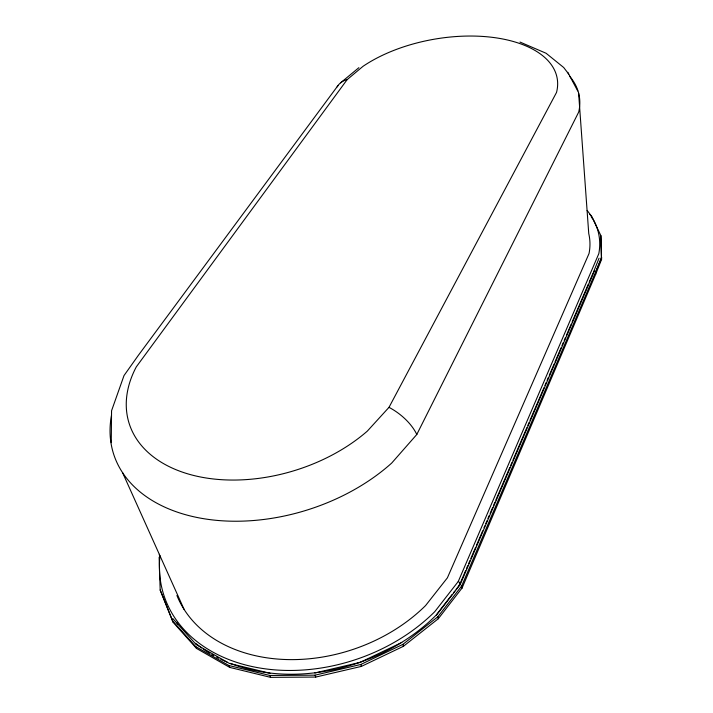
<?xml version="1.0" encoding="UTF-8"?>
<svg xmlns="http://www.w3.org/2000/svg" width="713" height="713" viewBox="0 0 713 713"><rect width="100%" height="100%" fill="white"/><g stroke="black" fill="none" stroke-linecap="round" stroke-linejoin="round"><path stroke-width="1.07" d="M111.255 442.675L111.558 410.759L124.017 375.555L138.242 355.493L338.131 85.373M159.4 554.304L159.311 555.017M589.803 214.363L591.371 215.861L600.863 235.584L601.415 257.455L595.515 272.339L595.649 274.353L462.069 588.011L438.29 618.741L403.398 646.317L361.366 666.405L315.743 677.065L270.566 677.35L229.755 667.413L196.565 648.474L173.286 622.511L172.403 620.622L160.175 590.025L159.133 557.272M595.649 274.353L601.549 259.47L600.863 235.584M593.581 271.92L599.054 258.195M465.571 570.756L459.439 585.088L456.079 589.41M466.454 568.716L467.764 565.641M468.646 563.591L469.956 560.525M470.838 558.475L475.66 547.219M476.534 545.178L482.674 530.846M483.984 527.772L484.867 525.731M485.74 523.681L487.059 520.615M487.933 518.565L489.252 515.49M490.125 513.449L492.754 507.308M493.628 505.259L494.947 502.193M495.82 500.143L509.848 467.389M510.731 465.348L512.041 462.274M512.923 460.233L526.952 427.479M527.825 425.429L529.144 422.363M530.017 420.314L544.046 387.569M544.919 385.519L546.238 382.444M547.112 380.403L548.431 377.329M549.304 375.288L554.126 364.022M555.008 361.981L561.14 347.65M562.022 345.609L563.332 342.534M564.215 340.484L565.525 337.418M566.407 335.368L571.229 324.112M572.102 322.062L588.323 284.202M589.196 282.152L593.145 272.945M460.206 584.508L594.348 271.1M172.403 620.622L195.71 646.593L228.935 665.532L269.817 675.461L315.066 675.166L360.769 664.48L402.881 644.374L437.844 616.781L461.668 586.024L601.745 257.723M159.997 555.632A162.118 121.299 -18.7 0 0 254.113 666.958A162.118 121.299 -18.7 0 0 434.77 611.656L458.272 581.469L598.804 253.694A131.557 80.569 -9.2 0 0 587.129 210.46M111.495 415.314A167.698 111.585 -17.3 0 0 202.635 518.52A167.698 111.585 -17.3 0 0 391.687 463.076L416.784 434.502L578.715 112.03A133.251 71.006 -9.8 0 0 569.571 76.139M347.142 79.633L136.308 366.856A144.293 94.178 -17.1 0 0 190.023 474.501A144.293 94.178 -17.1 0 0 367.293 431.151L389.013 407.328L556.523 92.44A114.356 59.625 -9.8 0 0 494.136 37.575A114.356 59.625 -9.8 0 0 363.006 66.336L347.142 79.633A30.632 21.238 45.1 0 0 337.151 86.852M452.051 594.597L435.946 615.346A162.154 121.656 -18.8 0 1 401.49 642.493M453.397 592.868L454.742 591.139M436.418 615.194L460.037 584.767M340.582 82.824L358.88 67.673M401.784 642.493L360.074 662.386L314.834 672.965M459.029 585.141L459.439 585.088A3.405 1.702 31.8 0 0 458.272 581.469M229.55 663.464L270.031 673.268M519.991 42.058L546.078 53.252L563.698 67.512L568.76 74.17M196.289 644.605L229.265 663.357M172.84 618.608L196.013 644.374M567.762 72.307L577.735 90.952M160.175 590.025L173.286 622.511M195.71 646.593L196.565 648.474M122.627 472.764L184.123 609.446M228.935 665.532L229.755 667.413M269.817 675.461L270.566 677.35M315.066 675.166L315.743 677.065M360.769 664.48L361.366 666.405M402.881 644.374L403.398 646.317M437.844 616.781L438.29 618.741M461.668 586.024L462.069 588.011M461.792 585.747L462.193 587.726M578.6 93.029L588.751 233.614A121.976 74.669 -9.3 0 1 589.036 253.525L447.399 577.824L425.581 605.569A150.274 112.378 -18.7 0 1 284.558 659.48A150.274 112.378 -18.7 0 1 176.913 595.48M591.371 215.861L591.514 217.848M601.415 257.455L601.549 259.47M389.013 407.355A40.962 22.771 35.3 0 1 416.829 434.511M400.59 643.055A162.154 121.656 -18.8 0 1 230.219 663.348M227.019 662.056A162.154 121.656 -18.8 0 1 220.745 659.24M218.704 658.233A162.154 121.656 -18.8 0 1 216.69 657.199M213.722 655.595A162.154 121.656 -18.8 0 1 211.779 654.489M209.863 653.358A162.154 121.656 -18.8 0 1 203.446 649.187M201.69 647.939A162.154 121.656 -18.8 0 1 195.692 643.286M178.072 624.535A162.154 121.656 -18.8 0 1 176.824 622.761"/></g></svg>
